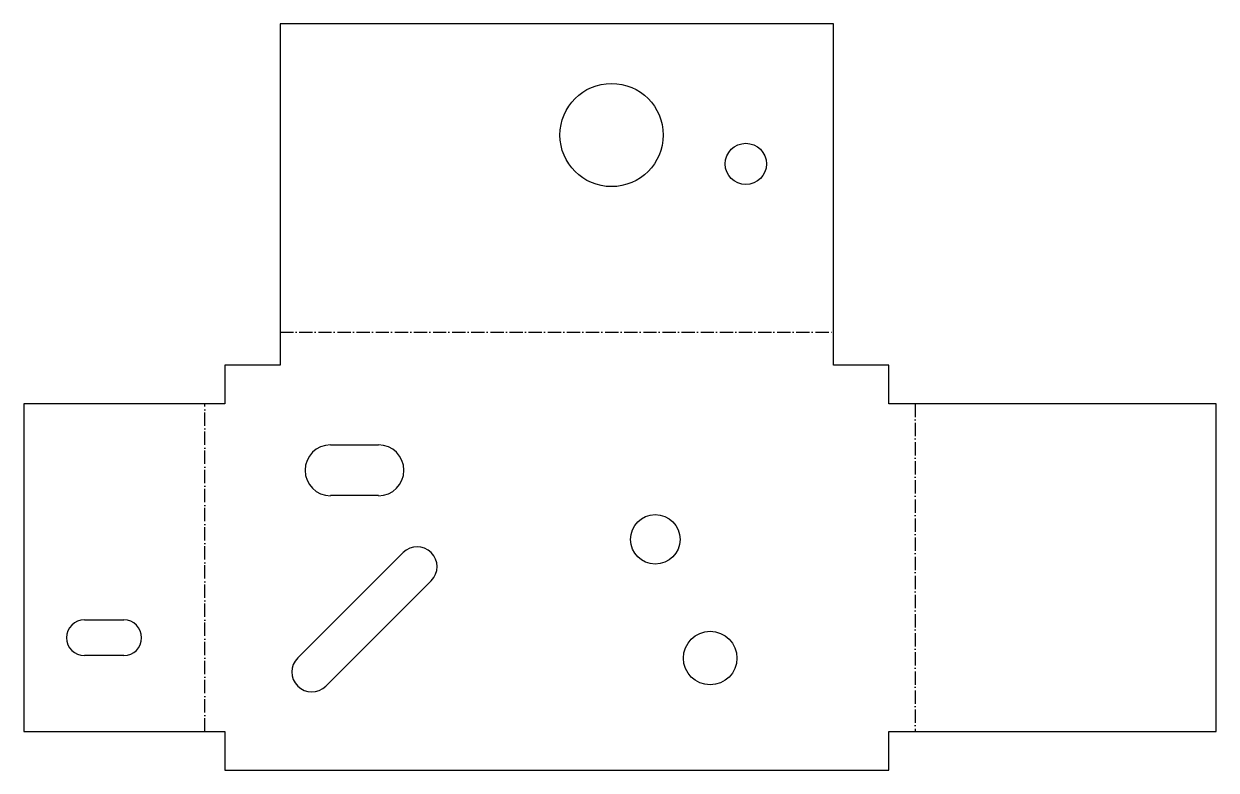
# Model space of a CAD drawing. Header units: millimetres. Extents: x -38 to 190, y 0 to 143.
import ezdxf

# ---------------------------------------------------------------- set-up
doc = ezdxf.new("R2010")
doc.units = ezdxf.units.MM
doc.linetypes.add('DASHDOT', pattern=[3.556, 2.54, -0.508, 0, -0.508])
doc.layers.add('BEND', color=7, linetype='Continuous')
doc.layers.add('CUT', color=7, linetype='Continuous')

msp = doc.modelspace()

# ---------------------------------------------------------------- linework, layer by layer
at = {"layer": 'BEND', "color": 3, "linetype": 'DASHDOT'}
for p, q in [((10.6, 83.77), (116.43, 83.77)), ((-3.77, 7.4), (-3.77, 70.08)), ((132.06, 70.08), (132.06, 7.4))]:
    msp.add_line(p, q, dxfattribs=at)
at = {"layer": 'CUT'}
for p, q in [((116.43, 142.78), (10.6, 142.78)), ((10.6, 142.78), (10.6, 77.48)), ((116.43, 77.48), (116.43, 142.78)), ((10.6, 77.48), (0, 77.48)), ((0, 77.48), (0, 70.08)), ((127.03, 77.48), (116.43, 77.48)), ((127.03, 70.08), (127.03, 77.48)), ((0, 70.08), (-38.4, 70.08)), ((-38.4, 70.08), (-38.4, 7.4)), ((189.6, 70.08), (127.03, 70.08)), ((189.6, 7.4), (189.6, 70.08)), ((20.24, 62.23), (29.42, 62.23)), ((29.42, 52.52), (20.24, 52.52)), ((13.96, 21.46), (34.12, 41.62)), ((39.49, 36.25), (19.33, 16.09)), ((-26.82, 28.76), (-19.3, 28.76)), ((-19.3, 21.93), (-26.82, 21.93)), ((-38.4, 7.4), (0, 7.4)), ((0, 7.4), (0, 0)), ((127.03, 0), (127.03, 7.4)), ((127.03, 7.4), (189.6, 7.4)), ((0, 0), (127.03, 0))]:
    msp.add_line(p, q, dxfattribs=at)
for centre, radius in [((73.99, 121.51), 9.87), ((99.66, 115.99), 3.94), ((82.35, 44.15), 4.74), ((92.85, 21.44), 5.12)]:
    msp.add_circle(centre, radius, dxfattribs=at)
for centre, radius, start, end in [((20.24, 57.37), 4.86, 90, -90), ((29.42, 57.37), 4.86, -90, 90), ((36.81, 38.94), 3.8, -45, 135), ((-26.82, 25.34), 3.42, 90, -90), ((-19.3, 25.34), 3.42, -90, 90), ((16.65, 18.78), 3.8, 135, -45)]:
    msp.add_arc(centre, radius, start, end, dxfattribs=at)

doc.saveas('drawing.dxf')
